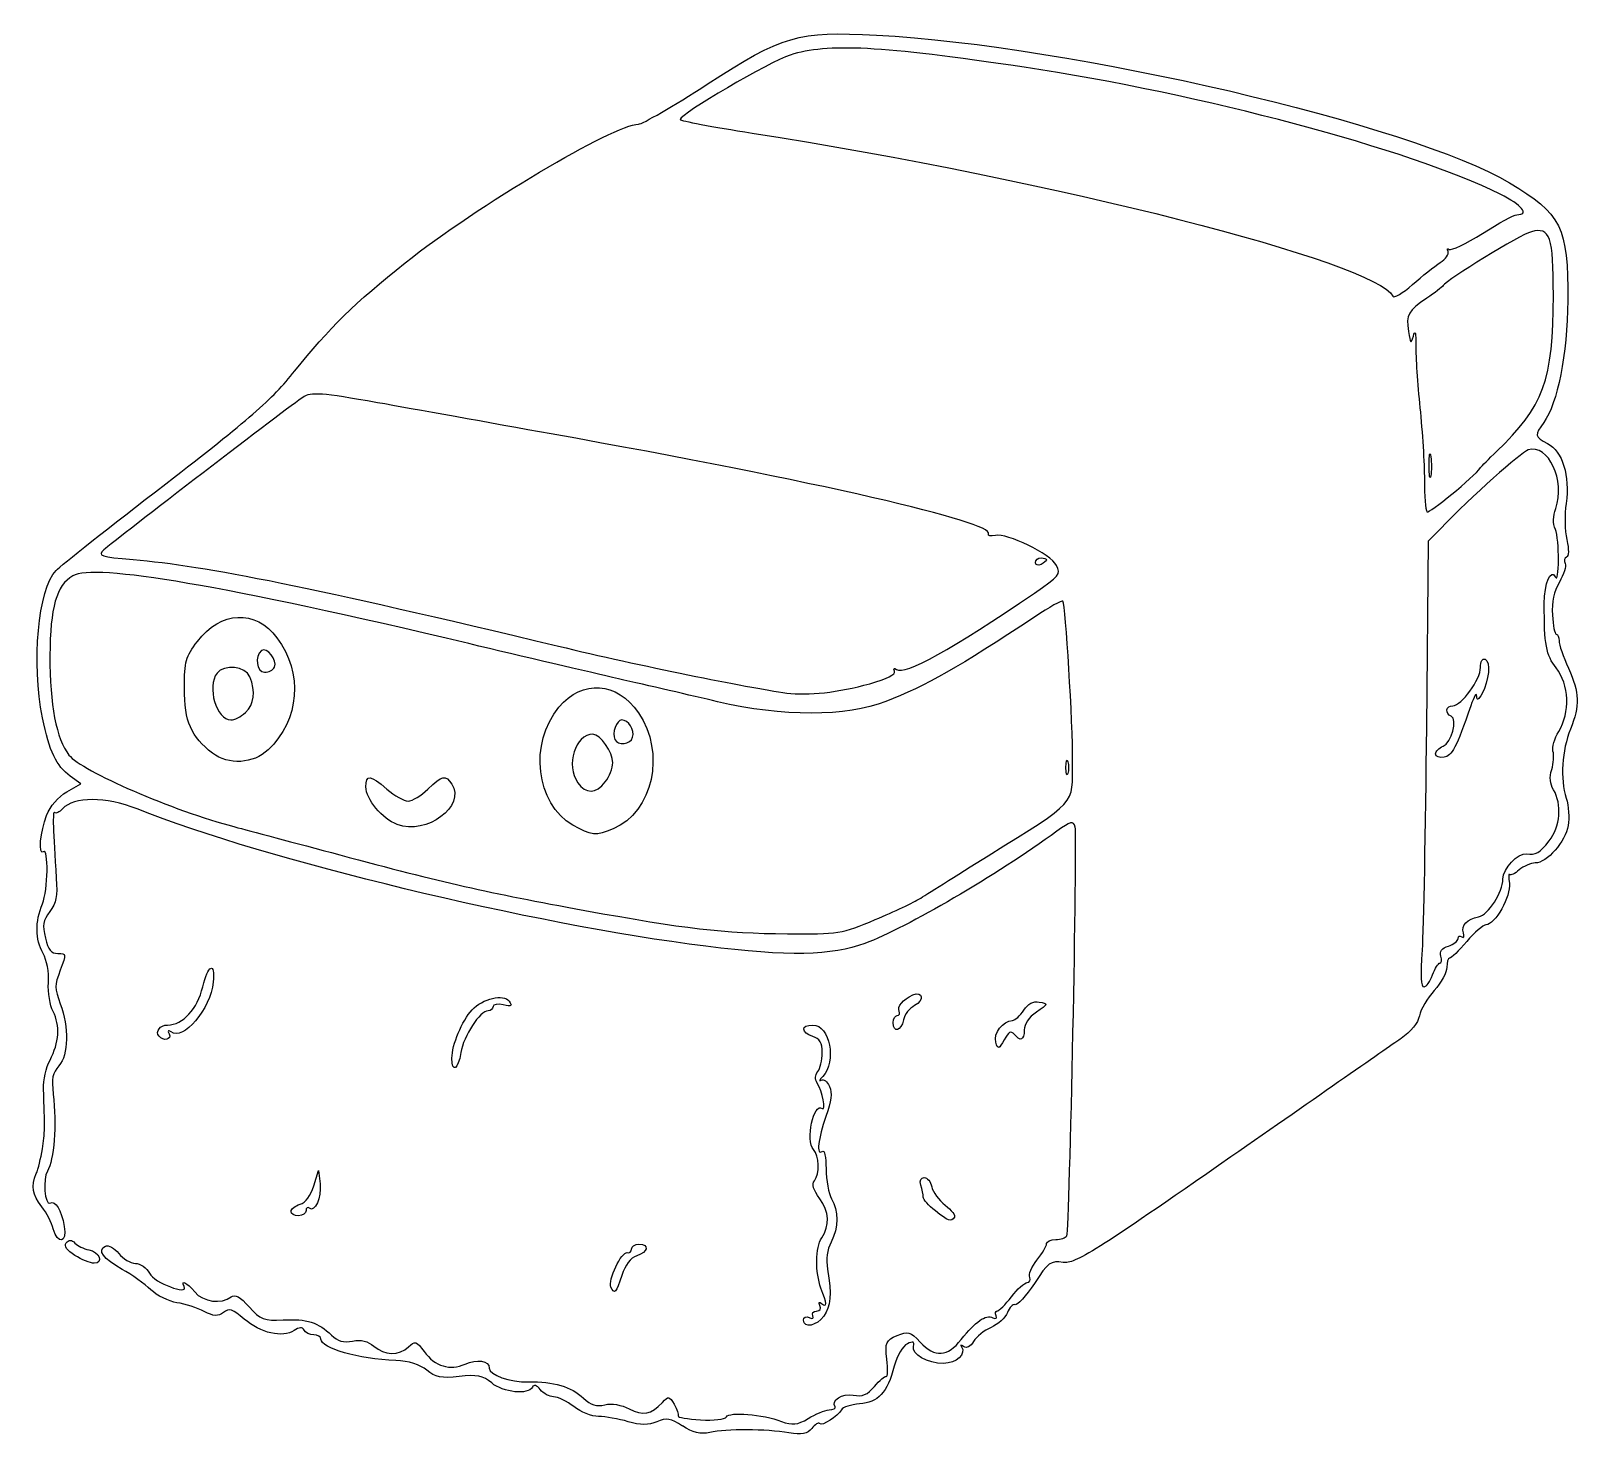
# Model space of a CAD drawing. Extents: x 12.18 to 20.2, y 428.71 to 435.98.
import ezdxf

# ---------------------------------------------------------------- set-up
doc = ezdxf.new("R2010")
doc.units = 0
doc.layers.add('Image', color=7, linetype='CONTINUOUS')

msp = doc.modelspace()

# ---------------------------------------------------------------- linework, layer by layer
at = {"layer": 'Image', "color": 7}
for points in [[(19.480019, 434.784281)], [(19.422616, 433.736679)], [(19.68886, 433.722997)], [(17.384179, 433.231517)], [(13.444132, 432.690153)], [(16.527147, 432.604229)], [(13.293443, 432.454726)], [(15.298642, 432.326922)], [(13.123438, 432.244537)], [(19.456441, 432.240162)], [(17.542175, 432.169506)], [(15.156965, 432.095441)], [(14.080361, 431.875004)], [(14.989026, 431.871826)], [(16.555139, 431.382341)], [(19.440662, 431.095956)], [(16.648266, 430.84916)], [(12.846387, 430.778517)], [(17.179076, 430.747341)], [(14.362924, 430.665317)], [(13.530158, 429.871617)], [(16.866115, 429.874005)], [(12.410723, 429.644097)], [(15.185698, 429.480094)], [(16.183343, 429.309287)]]:
    msp.add_lwpolyline(points, close=True, dxfattribs=at)
for points in [[(19.480832, 433.406629), (19.418012, 433.341819), (19.408412, 432.379306)], [(12.368479, 432.043671), (12.441469, 432.085311), (12.387079, 432.125091)], [(13.647808, 430.003705), (13.672498, 430.084065), (13.680198, 430.014705)], [(15.5575, 428.760665), (15.557576, 428.760535)]]:
    msp.add_lwpolyline(points, dxfattribs=at)
for points in [[(15.684744, 435.707684), (16.078626, 435.962627), (16.151443, 435.983772), (16.561276, 435.962222)], [(17.3261, 435.795834), (16.58267, 435.906876), (16.308208, 435.921205), (16.11489, 435.859064)], [(16.561276, 435.962222), (17.57172, 435.909092), (19.330773, 435.498899), (19.838592, 435.197987)], [(16.11489, 435.859064), (16.008157, 435.824754), (15.545464, 435.554264), (15.544681, 435.525717)], [(19.789948, 435.139059), (19.322116, 435.371022), (18.241254, 435.659142), (17.3261, 435.795834)], [(15.328411, 435.501374), (15.349081, 435.501374), (15.509434, 435.594214), (15.684744, 435.707684)], [(15.544681, 435.525717), (15.544489, 435.518817), (15.712103, 435.487057), (15.917151, 435.455187)], [(14.120811, 434.782864), (14.492593, 435.078372), (15.203533, 435.501374), (15.328411, 435.501374)], [(15.917151, 435.455187), (17.47001, 435.213867), (19.149627, 434.786268), (19.234841, 434.610565)], [(19.838592, 435.197987), (20.108485, 435.038061), (20.143832, 434.966632), (20.140345, 434.588221)], [(19.876348, 435.032376), (19.944948, 435.032376), (19.904568, 435.082226), (19.789948, 435.139059)], [(19.699021, 434.935486), (19.783751, 434.988776), (19.863544, 435.032376), (19.876348, 435.032376)], [(20.066028, 434.615192), (20.066616, 434.919109), (20.048828, 434.970446), (19.952066, 434.944436)], [(19.952066, 434.944436), (19.894026, 434.928836), (19.514702, 434.696951), (19.495185, 434.665144)], [(19.52678, 434.852916), (19.53678, 434.845016), (19.61429, 434.882186), (19.699021, 434.935486)], [(19.48, 434.784276), (19.50893, 434.802656), (19.52719, 434.828836), (19.52058, 434.842466)], [(19.52058, 434.842466), (19.51398, 434.856096), (19.51668, 434.860786), (19.52678, 434.852916)], [(13.549484, 434.223593), (13.724329, 434.442119), (13.863442, 434.578297), (14.120811, 434.782864)], [(19.336205, 434.670255), (19.386375, 434.714595), (19.45109, 434.765905), (19.480019, 434.784281)], [(19.234841, 434.610565), (19.240441, 434.599055), (19.286031, 434.625915), (19.336205, 434.670255)], [(19.495185, 434.665144), (19.489885, 434.656444), (19.452185, 434.627254), (19.411455, 434.600244)], [(19.411455, 434.600244), (19.314005, 434.535584), (19.30287, 434.515554), (19.315995, 434.428412)], [(19.772463, 433.807209), (20.015749, 434.038392), (20.065212, 434.174528), (20.066028, 434.615192)], [(20.140345, 434.588221), (20.137745, 434.308034), (20.088225, 434.055713), (20.016475, 433.957295)], [(19.315995, 434.428412), (19.325595, 434.364822), (19.328915, 434.361542), (19.341095, 434.403732)], [(19.341095, 434.403732), (19.350795, 434.437142), (19.354735, 434.421452), (19.353815, 434.353682)], [(19.353815, 434.353682), (19.353066, 434.299382), (19.362715, 434.15501), (19.375255, 434.032845)], [(12.881322, 433.639338), (13.312492, 433.971399), (13.429715, 434.073902), (13.549484, 434.223593)], [(13.590485, 434.086576), (13.530125, 434.047276), (12.617114, 433.347094), (12.561461, 433.29742)], [(13.977826, 434.059056), (13.688823, 434.110986), (13.63396, 434.114876), (13.590485, 434.086576)], [(14.876162, 433.897912), (14.567258, 433.953272), (14.163007, 434.025783), (13.977826, 434.059056)], [(19.375255, 434.032845), (19.387785, 433.910679), (19.398105, 433.743165), (19.398195, 433.66059)], [(20.016475, 433.957295), (19.967875, 433.890625), (19.969085, 433.883905), (20.036075, 433.848544)], [(17.142054, 433.378762), (17.172054, 433.440632), (16.253477, 433.651093), (14.876162, 433.897912)], [(20.078587, 433.511279), (20.130167, 433.655544), (20.039567, 433.848027), (19.935972, 433.814273)], [(20.036075, 433.848544), (20.112835, 433.808024), (20.152803, 433.678817), (20.132145, 433.537943)], [(19.4226, 433.736679), (19.422792, 433.790969), (19.4268, 433.810279), (19.4314, 433.779579)], [(19.4314, 433.779579), (19.4361, 433.748879), (19.4358, 433.704459), (19.431016, 433.680859)], [(19.935972, 433.814273), (19.896742, 433.801493), (19.64513, 433.576138), (19.480832, 433.406629)], [(19.688853, 433.722989), (19.694153, 433.730689), (19.731803, 433.768569), (19.772463, 433.807209)], [(19.410915, 433.49445), (19.421145, 433.48142), (19.654293, 433.673128), (19.68886, 433.722997)], [(19.431016, 433.680859), (19.426116, 433.657259), (19.422416, 433.682359), (19.422616, 433.736679)], [(12.313195, 433.190239), (12.338065, 433.215749), (12.593722, 433.417846), (12.881322, 433.639338)], [(19.398195, 433.66059), (19.398283, 433.57802), (19.403995, 433.503253), (19.410915, 433.49445)], [(20.132145, 433.537943), (20.123345, 433.478163), (20.124745, 433.396727), (20.135145, 433.350138)], [(20.076387, 433.403276), (20.062817, 433.435586), (20.063507, 433.469006), (20.078587, 433.511279)], [(17.176954, 433.371862), (17.153104, 433.366062), (17.137394, 433.369162), (17.142054, 433.378762)], [(17.493585, 433.216016), (17.462835, 433.275026), (17.236585, 433.386388), (17.176954, 433.371862)], [(20.076195, 433.156803), (20.097575, 433.112723), (20.097715, 433.352377), (20.076387, 433.403276)], [(12.561461, 433.29742), (12.526831, 433.26651), (12.542641, 433.26125), (12.712651, 433.24705)], [(20.135145, 433.350138), (20.147355, 433.295898), (20.147015, 433.265058), (20.134145, 433.259588)], [(14.450082, 432.811633), (13.194984, 433.110911), (12.511929, 433.227789), (12.399499, 433.16251)], [(12.712651, 433.24705), (13.089858, 433.21555), (13.646348, 433.102178), (14.914896, 432.798398)], [(17.378798, 433.072541), (17.507944, 433.160571), (17.516744, 433.171571), (17.493585, 433.216016)], [(17.384179, 433.231517), (17.384179, 433.244657), (17.397249, 433.255427), (17.413229, 433.255427)], [(17.413229, 433.221817), (17.397249, 433.214017), (17.384179, 433.218417), (17.384179, 433.231517)], [(17.413229, 433.255427), (17.429209, 433.255427), (17.442279, 433.251127), (17.442279, 433.245727)], [(17.442279, 433.245727), (17.442279, 433.240327), (17.429209, 433.229637), (17.413229, 433.221817)], [(20.019145, 433.019595), (20.019626, 433.123504), (20.053205, 433.2042), (20.076195, 433.156803)], [(20.126745, 433.226378), (20.133445, 433.212668), (20.120145, 433.169278), (20.097335, 433.129938)], [(20.134145, 433.259588), (20.123405, 433.254988), (20.120055, 433.240088), (20.126745, 433.226378)], [(12.243195, 432.427752), (12.185325, 432.711181), (12.220575, 433.095232), (12.313195, 433.190239)], [(12.399499, 433.16251), (12.315509, 433.11374), (12.282492, 432.997987), (12.281691, 432.749455)], [(20.097335, 433.129938), (20.067885, 433.079178), (20.057385, 433.029731), (20.061165, 432.959562)], [(16.665173, 432.677385), (16.705483, 432.645635), (16.955937, 432.784315), (17.378798, 433.072541)], [(17.526932, 433.031493), (17.522732, 433.037293), (17.456262, 433.000193), (17.379147, 432.949063)], [(13.045285, 432.822631), (13.16604, 432.981396), (13.346669, 432.990077), (13.457204, 432.842431)], [(17.577032, 432.19989), (17.577888, 432.394581), (17.540642, 433.012411), (17.526932, 433.031493)], [(20.081075, 432.685431), (20.027915, 432.753181), (20.018095, 432.806148), (20.019145, 433.019595)], [(20.061165, 432.959562), (20.064065, 432.905192), (20.073025, 432.860682), (20.081015, 432.860662)], [(17.379147, 432.949063), (16.987898, 432.689672), (16.818, 432.593053), (16.609503, 432.511376)], [(12.978185, 432.581526), (12.978185, 432.72252), (12.983385, 432.741263), (13.045285, 432.822631)], [(13.444142, 432.690155), (13.461222, 432.725355), (13.404692, 432.797387), (13.377062, 432.775625)], [(13.457204, 432.842431), (13.593612, 432.660224), (13.574267, 432.4154), (13.411314, 432.261617)], [(15.224762, 432.629705), (15.075636, 432.663725), (14.72703, 432.745595), (14.450082, 432.811633)], [(14.914896, 432.798398), (15.332974, 432.698281), (15.890097, 432.583951), (16.096283, 432.555959)], [(20.081015, 432.860662), (20.089015, 432.860642), (20.095535, 432.845102), (20.095535, 432.826132)], [(20.095535, 432.826132), (20.095535, 432.807162), (20.117215, 432.743302), (20.143715, 432.684223)], [(12.281691, 432.749455), (12.280942, 432.493927), (12.314471, 432.318633), (12.380351, 432.234669)], [(13.377062, 432.775625), (13.340152, 432.746555), (13.352292, 432.663103), (13.393422, 432.663103)], [(19.688844, 432.687937), (19.688844, 432.719747), (19.698644, 432.737007), (19.713054, 432.730727)], [(19.713054, 432.730727), (19.742564, 432.717907), (19.733514, 432.620539), (19.696574, 432.553327)], [(13.146683, 432.658169), (13.092433, 432.589039), (13.144083, 432.416306), (13.218973, 432.416306)], [(13.316431, 432.640049), (13.293451, 432.694769), (13.184529, 432.706399), (13.146683, 432.658169)], [(13.293431, 432.454727), (13.339901, 432.496207), (13.348321, 432.564094), (13.316431, 432.640049)], [(13.393422, 432.663103), (13.414102, 432.663103), (13.436922, 432.675273), (13.444132, 432.690153)], [(16.527138, 432.604195), (16.614688, 432.628625), (16.662747, 432.653145), (16.654873, 432.669385)], [(16.654873, 432.669385), (16.647373, 432.684865), (16.651573, 432.688095), (16.665173, 432.677385)], [(19.545082, 432.49034), (19.590012, 432.49034), (19.688844, 432.626177), (19.688844, 432.687937)], [(20.093745, 432.357229), (20.154045, 432.454909), (20.148455, 432.599562), (20.081075, 432.685431)], [(20.143715, 432.684223), (20.201975, 432.554352), (20.204095, 432.493072), (20.154565, 432.369381)], [(13.123438, 432.244536), (13.011389, 432.330586), (12.978185, 432.407619), (12.978185, 432.581526)], [(14.917373, 432.482586), (15.038353, 432.627985), (15.217037, 432.615365), (15.32853, 432.453546)], [(15.737988, 432.510787), (15.60484, 432.542167), (15.373888, 432.595687), (15.224762, 432.629705)], [(16.096283, 432.555959), (16.206112, 432.541049), (16.364111, 432.558759), (16.527147, 432.604229)], [(19.669044, 432.540377), (19.668852, 432.560367), (19.655164, 432.537877), (19.638734, 432.490337)], [(19.696574, 432.553327), (19.677154, 432.517987), (19.669354, 432.514317), (19.669044, 432.540377)], [(14.989023, 431.871822), (14.797372, 431.982709), (14.760803, 432.294418), (14.917373, 432.482586)], [(16.609503, 432.511376), (16.406874, 432.431996), (16.073287, 432.431776), (15.737988, 432.510787)], [(19.638734, 432.490337), (19.562624, 432.270218), (19.542224, 432.230951), (19.500021, 432.223312)], [(19.536982, 432.43557), (19.503762, 432.44968), (19.509782, 432.49034), (19.545082, 432.49034)], [(12.387079, 432.125091), (12.314069, 432.178481), (12.279052, 432.252148), (12.243195, 432.427752)], [(13.218973, 432.416306), (13.236253, 432.416306), (13.269763, 432.433596), (13.293443, 432.454726)], [(15.242322, 432.416308), (15.215142, 432.416308), (15.190782, 432.347718), (15.206472, 432.315362)], [(15.32853, 432.453546), (15.47082, 432.24703), (15.404, 431.939904), (15.197664, 431.852026)], [(15.298642, 432.326918), (15.310092, 432.364948), (15.277732, 432.416308), (15.242322, 432.416308)], [(19.495142, 432.280546), (19.539242, 432.298386), (19.572222, 432.420598), (19.536982, 432.43557)], [(15.093495, 432.342266), (15.000715, 432.342266), (14.950373, 432.181849), (15.014715, 432.091241)], [(15.195705, 432.194187), (15.195705, 432.249367), (15.131585, 432.342266), (15.093495, 432.342266)], [(15.206472, 432.315362), (15.223252, 432.280772), (15.287162, 432.288792), (15.298642, 432.326922)], [(19.408412, 432.379306), (19.403112, 431.849925), (19.393242, 431.330723), (19.386422, 431.225525)], [(20.064155, 432.254967), (20.058055, 432.275047), (20.071455, 432.321067), (20.093745, 432.357229)], [(20.154565, 432.369381), (20.109925, 432.257881), (20.100945, 432.111682), (20.132555, 432.011061)], [(12.380351, 432.234669), (12.446331, 432.150589), (12.917343, 431.94662), (13.23964, 431.862552)], [(13.411314, 432.261617), (13.334294, 432.188937), (13.20577, 432.181307), (13.123438, 432.244537)], [(19.500021, 432.223312), (19.476051, 432.219012), (19.456441, 432.226612), (19.456441, 432.240162)], [(19.456452, 432.240166), (19.456452, 432.253766), (19.473862, 432.271936), (19.495142, 432.280546)], [(20.057555, 432.159527), (20.067255, 432.191937), (20.070185, 432.234887), (20.064155, 432.254967)], [(15.156975, 432.095467), (15.178285, 432.122617), (15.195705, 432.167037), (15.195705, 432.194187)], [(17.140152, 431.71339), (17.603108, 432.001778), (17.576051, 431.971648), (17.577032, 432.19989)], [(17.542175, 432.169506), (17.542175, 432.203436), (17.546575, 432.217326), (17.551975, 432.200356)], [(17.551975, 432.138656), (17.546575, 432.121686), (17.542175, 432.135556), (17.542175, 432.169506)], [(17.551975, 432.200356), (17.557375, 432.183386), (17.557375, 432.155626), (17.551975, 432.138656)], [(20.067155, 432.054853), (20.047955, 432.087153), (20.045135, 432.117913), (20.057555, 432.159527)], [(13.917487, 432.069609), (13.917487, 432.135589), (13.939237, 432.133349), (14.025847, 432.058449)], [(14.362157, 432.084309), (14.436387, 431.970339), (14.23177, 431.818362), (14.080361, 431.875004)], [(14.238764, 432.058449), (14.312144, 432.129769), (14.330104, 432.133539), (14.362157, 432.084309)], [(15.014715, 432.091241), (15.056475, 432.032431), (15.108725, 432.033991), (15.156965, 432.095441)], [(12.264007, 431.921603), (12.283237, 431.970713), (12.323917, 432.018243), (12.368479, 432.043671)], [(12.733078, 431.955769), (12.571834, 432.019869), (12.404347, 432.020289), (12.347178, 431.956733)], [(14.080361, 431.875006), (14.002361, 431.904186), (13.917487, 432.005594), (13.917487, 432.069609)], [(14.025847, 432.058449), (14.065087, 432.024519), (14.114767, 431.996749), (14.13624, 431.996749)], [(14.13624, 431.996749), (14.15771, 431.996749), (14.20385, 432.024509), (14.238764, 432.058449)], [(20.044525, 431.790356), (20.101795, 431.863336), (20.111765, 431.979816), (20.067155, 432.054853)], [(20.132555, 432.011061), (20.145025, 431.971371), (20.149865, 431.907816), (20.143315, 431.869819)], [(12.247047, 431.733874), (12.220547, 431.713034), (12.232017, 431.839875), (12.264007, 431.921603)], [(12.305438, 431.936853), (12.294708, 431.950523), (12.297638, 431.839633), (12.314538, 431.596885)], [(12.347178, 431.956733), (12.330338, 431.938003), (12.311558, 431.929063), (12.305438, 431.936853)], [(15.677747, 431.244594), (14.768098, 431.359096), (13.407208, 431.687768), (12.733078, 431.955769)], [(13.23964, 431.862552), (13.30888, 431.844492), (13.552901, 431.779432), (13.781917, 431.717978)], [(15.197664, 431.852026), (15.109564, 431.814506), (15.083882, 431.816936), (14.989026, 431.871826)], [(17.495773, 431.840474), (17.178149, 431.609327), (16.722261, 431.342958), (16.500885, 431.259174)], [(17.590003, 431.861764), (17.579893, 431.895344), (17.567243, 431.892484), (17.495773, 431.840474)], [(17.546453, 429.746139), (17.561253, 429.776669), (17.603273, 431.817698), (17.590003, 431.861764)], [(20.143315, 431.869819), (20.128965, 431.786579), (20.031493, 431.676001), (19.972459, 431.676001)], [(12.242847, 431.464237), (12.272027, 431.535527), (12.275427, 431.756231), (12.247047, 431.733874)], [(19.926577, 431.723316), (19.974767, 431.715416), (19.994597, 431.726716), (20.044525, 431.790356)], [(13.781917, 431.717978), (14.315354, 431.57483), (14.549588, 431.52172), (15.050456, 431.430349)], [(16.783804, 431.490295), (16.810434, 431.507495), (16.97079, 431.607889), (17.140152, 431.71339)], [(19.804981, 431.592884), (19.805078, 431.646454), (19.883311, 431.73037), (19.926577, 431.723316)], [(19.972459, 431.676001), (19.949019, 431.676001), (19.911609, 431.659731), (19.889339, 431.639851)], [(12.314538, 431.596885), (12.321038, 431.502995), (12.314625, 431.469902), (12.280888, 431.424127)], [(19.679192, 431.397744), (19.728922, 431.406844), (19.804857, 431.52461), (19.804981, 431.592884)], [(19.839169, 431.616021), (19.833869, 431.622821), (19.833469, 431.602141), (19.838206, 431.570121)], [(19.889339, 431.639851), (19.867059, 431.619971), (19.844489, 431.609251), (19.839169, 431.616021)], [(19.838206, 431.570121), (19.847806, 431.505991), (19.762916, 431.355159), (19.717194, 431.355159)], [(12.246047, 431.207604), (12.205377, 431.281594), (12.204297, 431.369923), (12.242847, 431.464237)], [(15.050456, 431.430349), (15.572588, 431.335099), (15.762384, 431.313162), (16.100014, 431.309041)], [(16.55514, 431.382366), (16.65428, 431.424526), (16.757174, 431.473096), (16.783804, 431.490295)], [(12.280888, 431.424127), (12.245318, 431.375867), (12.241998, 431.355657), (12.258448, 431.287296)], [(16.100014, 431.309041), (16.359553, 431.305841), (16.384951, 431.309951), (16.555139, 431.382341)], [(19.600182, 431.314294), (19.588282, 431.353794), (19.619622, 431.386884), (19.679192, 431.397744)], [(19.717194, 431.355159), (19.702754, 431.355159), (19.657774, 431.316339), (19.617234, 431.268899)], [(12.258448, 431.287296), (12.272958, 431.226966), (12.288858, 431.207086), (12.322598, 431.207086)], [(19.522452, 431.245654), (19.550052, 431.254454), (19.572632, 431.272264), (19.572632, 431.285164)], [(19.617234, 431.268899), (19.576694, 431.221459), (19.536994, 431.182579), (19.529004, 431.182519)], [(19.572632, 431.285164), (19.572632, 431.298064), (19.581232, 431.301834), (19.591782, 431.293564)], [(19.591782, 431.293564), (19.602472, 431.285164), (19.606172, 431.294314), (19.600182, 431.314294)], [(12.273717, 431.055846), (12.276917, 431.111856), (12.266117, 431.171161), (12.246047, 431.207604)], [(12.322598, 431.207086), (12.367108, 431.207086), (12.367198, 431.206443), (12.335128, 431.120706)], [(16.500885, 431.259174), (16.331773, 431.195174), (16.102628, 431.191114), (15.677747, 431.244594)], [(19.386422, 431.225525), (19.377522, 431.088614), (19.380322, 431.034256), (19.396322, 431.034256)], [(19.483112, 431.193624), (19.475912, 431.217624), (19.489012, 431.234954), (19.522452, 431.245654)], [(19.478312, 431.157634), (19.486912, 431.157634), (19.489082, 431.173824), (19.483112, 431.193624)], [(12.335128, 431.120706), (12.304908, 431.039946), (12.304928, 431.028646), (12.335417, 430.947109)], [(13.072733, 431.034249), (13.099433, 431.149564), (13.137673, 431.166931), (13.127073, 431.058929)], [(19.440602, 431.095934), (19.452732, 431.129864), (19.469702, 431.157634), (19.478312, 431.157634)], [(19.514484, 431.135599), (19.514484, 431.109859), (19.485274, 431.056119), (19.449584, 431.01618)], [(19.529004, 431.182519), (19.521004, 431.182454), (19.514484, 431.161339), (19.514484, 431.135599)], [(12.298127, 430.906296), (12.281487, 430.938676), (12.270787, 431.004186), (12.273717, 431.055846)], [(12.890613, 430.83681), (12.969423, 430.83681), (13.046316, 430.92017), (13.072733, 431.034249)], [(13.127073, 431.058929), (13.113373, 430.919465), (12.971275, 430.751855), (12.908587, 430.801227)], [(19.396322, 431.034256), (19.408572, 431.034256), (19.428532, 431.062016), (19.440662, 431.095956)], [(12.335417, 430.947109), (12.381327, 430.824428), (12.377947, 430.683185), (12.327717, 430.625254)], [(14.467007, 430.914719), (14.522917, 430.974269), (14.630605, 430.999689), (14.659723, 430.960199)], [(14.629223, 430.941349), (14.599933, 430.947949), (14.575963, 430.943849), (14.575963, 430.932149)], [(14.659723, 430.960199), (14.677693, 430.935829), (14.671283, 430.931859), (14.629223, 430.941349)], [(16.678646, 430.90805), (16.666956, 430.93216), (16.697806, 430.96896), (16.749296, 430.99232)], [(16.749296, 430.99232), (16.801856, 431.01617), (16.810886, 430.96272), (16.758596, 430.93738)], [(17.323716, 430.913251), (17.345346, 430.947291), (17.372936, 430.961831), (17.404286, 430.955731)], [(17.404286, 430.955731), (17.451106, 430.946631), (17.450836, 430.945671), (17.389026, 430.903331)], [(19.449584, 431.01618), (19.413884, 430.97624), (19.379254, 430.91678), (19.372624, 430.884054)], [(12.282007, 430.655546), (12.329717, 430.746046), (12.335367, 430.833881), (12.298127, 430.906296)], [(14.362929, 430.66527), (14.362929, 430.73297), (14.416169, 430.860574), (14.467007, 430.914719)], [(14.550533, 430.910889), (14.508563, 430.910889), (14.422583, 430.778908), (14.409264, 430.694047)], [(14.575963, 430.932149), (14.575963, 430.920459), (14.564523, 430.910889), (14.550533, 430.910889)], [(16.648236, 430.84915), (16.648236, 430.86951), (16.657436, 430.88617), (16.668746, 430.88617)], [(16.668746, 430.88617), (16.680026, 430.88617), (16.684476, 430.89597), (16.678646, 430.90805)], [(16.758596, 430.93738), (16.732776, 430.92487), (16.706926, 430.89158), (16.701146, 430.86339)], [(17.264876, 430.860701), (17.279146, 430.86113), (17.305626, 430.884781), (17.323716, 430.913251)], [(17.389026, 430.903331), (17.350696, 430.877071), (17.326086, 430.841161), (17.326086, 430.811491)], [(19.372624, 430.884054), (19.365324, 430.847824), (19.328174, 430.802104), (19.277744, 430.767184)], [(12.846373, 430.77855), (12.826503, 430.80388), (12.851473, 430.83681), (12.890613, 430.83681)], [(12.898887, 430.791227), (12.913347, 430.761417), (12.868357, 430.750527), (12.846387, 430.778517)], [(12.908587, 430.801227), (12.893587, 430.813037), (12.890067, 430.809427), (12.898887, 430.791227)], [(16.231728, 430.777302), (16.169358, 430.797252), (16.169028, 430.836792), (16.231247, 430.836792)], [(16.231247, 430.836792), (16.320167, 430.836792), (16.356637, 430.648045), (16.282747, 430.570269)], [(16.701146, 430.86339), (16.689086, 430.8046), (16.648266, 430.79362), (16.648266, 430.84916)], [(17.179076, 430.74735), (17.165656, 430.79192), (17.216616, 430.859241), (17.264876, 430.860701)], [(17.274096, 430.789521), (17.259016, 430.808741), (17.244476, 430.800601), (17.222476, 430.760581)], [(17.326086, 430.811491), (17.326086, 430.757371), (17.305996, 430.748881), (17.274096, 430.789521)], [(16.280148, 430.693182), (16.280148, 430.745812), (16.268858, 430.765432), (16.231728, 430.777302)], [(17.222476, 430.760581), (17.195116, 430.710811), (17.190496, 430.709401), (17.179076, 430.747341)], [(19.277744, 430.767184), (19.232194, 430.735634), (18.83556, 430.459528), (18.39634, 430.153613)], [(12.248117, 430.507468), (12.246317, 430.550258), (12.261637, 430.616891), (12.282007, 430.655546)], [(14.409264, 430.694047), (14.395464, 430.606147), (14.362924, 430.585966), (14.362924, 430.665317)], [(16.257728, 430.595982), (16.270058, 430.611692), (16.280148, 430.655442), (16.280148, 430.693182)], [(12.327717, 430.625254), (12.294897, 430.587394), (12.289507, 430.560234), (12.298827, 430.47952)], [(16.254928, 430.535522), (16.241478, 430.557372), (16.242358, 430.576412), (16.257728, 430.595982)], [(16.282747, 430.570269), (16.265347, 430.551959), (16.261577, 430.543659), (16.274347, 430.551839)], [(16.274347, 430.551839), (16.287127, 430.560039), (16.306637, 430.545139), (16.317717, 430.518759)], [(12.242517, 430.195212), (12.255517, 430.276202), (12.256107, 430.309404), (12.248117, 430.507468)], [(12.298827, 430.47952), (12.317217, 430.320226), (12.303227, 430.136199), (12.268457, 430.080885)], [(16.280538, 430.404601), (16.300818, 430.388631), (16.280057, 430.494651), (16.254928, 430.535522)], [(16.317717, 430.518759), (16.332947, 430.482489), (16.328577, 430.444769), (16.299747, 430.363819)], [(16.234438, 430.192263), (16.192388, 430.236743), (16.236338, 430.439378), (16.280538, 430.404601)], [(16.299747, 430.363819), (16.258657, 430.248426), (16.248887, 430.15815), (16.280157, 430.182779)], [(12.211207, 430.067265), (12.220807, 430.090125), (12.234897, 430.147705), (12.242517, 430.195212)], [(16.240038, 430.030479), (16.269078, 430.067479), (16.265908, 430.158987), (16.234438, 430.192263)], [(16.280157, 430.182779), (16.291897, 430.191979), (16.299767, 430.156129), (16.300137, 430.091689)], [(18.39634, 430.153613), (17.692058, 429.663082), (17.589489, 429.598632), (17.527731, 429.60782)], [(12.239557, 429.89625), (12.190447, 429.9594), (12.183497, 430.001274), (12.211207, 430.067265)], [(12.268457, 430.080885), (12.243587, 430.041285), (12.254777, 429.902028), (12.281767, 429.915228)], [(16.300137, 430.091689), (16.300426, 430.033199), (16.313547, 429.963786), (16.329187, 429.937437)], [(13.576628, 429.908485), (13.605468, 429.917685), (13.632478, 429.953835), (13.647808, 430.003705)], [(13.680198, 430.014705), (13.688198, 429.942235), (13.654388, 429.86505), (13.624798, 429.888357)], [(16.267718, 429.937449), (16.233278, 429.984799), (16.225278, 430.011679), (16.240038, 430.030479)], [(16.791415, 430.008005), (16.783915, 430.032845), (16.790115, 430.047045), (16.808525, 430.047045)], [(16.803175, 429.945945), (16.803175, 429.958605), (16.797875, 429.986535), (16.791415, 430.008005)], [(16.808525, 430.047045), (16.824405, 430.047045), (16.841835, 430.025395), (16.847265, 429.998925)], [(16.847265, 429.998925), (16.852665, 429.972455), (16.884185, 429.929845), (16.917235, 429.904225)], [(12.281767, 429.915228), (12.309997, 429.929038), (12.339937, 429.880268), (12.356077, 429.794165)], [(13.530148, 429.871615), (13.530148, 429.883715), (13.551068, 429.900305), (13.576628, 429.908485)], [(16.277738, 429.734843), (16.320758, 429.800903), (16.317388, 429.869159), (16.267718, 429.937449)], [(16.329187, 429.937437), (16.366347, 429.874827), (16.365267, 429.788696), (16.326387, 429.713044)], [(16.866115, 429.874015), (16.831495, 429.900905), (16.803175, 429.933275), (16.803175, 429.945945)], [(16.917235, 429.904225), (16.950285, 429.878615), (16.971555, 429.850285), (16.964495, 429.841285)], [(12.298967, 429.781825), (12.291467, 429.812365), (12.264757, 429.863855), (12.239557, 429.89625)], [(13.568898, 429.849617), (13.547598, 429.849617), (13.530158, 429.859517), (13.530158, 429.871617)], [(13.607628, 429.875747), (13.607628, 429.861367), (13.590198, 429.849617), (13.568898, 429.849617)], [(13.624798, 429.888357), (13.615398, 429.895757), (13.607628, 429.890157), (13.607628, 429.875747)], [(16.964495, 429.841285), (16.945425, 429.816985), (16.935065, 429.820435), (16.866115, 429.874005)], [(12.356077, 429.794165), (12.372067, 429.708875), (12.319617, 429.697545), (12.298967, 429.781825)], [(17.489553, 429.726289), (17.515553, 429.726289), (17.541163, 429.735189), (17.546453, 429.746139)], [(12.410723, 429.644077), (12.367763, 429.671057), (12.353203, 429.692377), (12.366323, 429.709107)], [(12.366323, 429.709107), (12.379443, 429.725827), (12.394053, 429.725397), (12.410883, 429.707807)], [(12.410883, 429.707807), (12.424643, 429.693397), (12.457013, 429.677757), (12.482813, 429.673067)], [(12.482813, 429.673067), (12.538253, 429.662977), (12.561963, 429.602577), (12.510153, 429.603397)], [(12.656264, 429.571633), (12.556494, 429.627663), (12.525443, 429.670103), (12.568734, 429.691269)], [(12.568734, 429.691269), (12.584564, 429.698969), (12.615614, 429.682269), (12.637744, 429.654069)], [(15.185698, 429.480089), (15.169458, 429.513569), (15.242048, 429.666263), (15.270438, 429.658339)], [(15.270438, 429.658339), (15.282598, 429.654939), (15.292538, 429.663239), (15.292538, 429.676849)], [(15.292538, 429.676849), (15.292538, 429.690419), (15.309968, 429.701529), (15.331278, 429.701529)], [(15.331278, 429.701529), (15.386668, 429.701529), (15.379158, 429.660449), (15.320318, 429.641629)], [(16.274038, 429.474472), (16.243568, 429.554082), (16.245448, 429.685216), (16.277738, 429.734843)], [(16.326387, 429.713044), (16.304827, 429.671114), (16.299157, 429.627364), (16.308117, 429.572003)], [(17.392153, 429.619779), (17.419723, 429.654919), (17.442283, 429.693259), (17.442283, 429.704979)], [(17.442283, 429.704979), (17.442283, 429.716709), (17.463553, 429.726289), (17.489553, 429.726289)], [(12.510153, 429.603397), (12.490623, 429.603703), (12.445883, 429.622027), (12.410723, 429.644097)], [(12.637744, 429.654069), (12.659864, 429.625869), (12.698704, 429.602799), (12.724034, 429.602799)], [(12.724034, 429.602799), (12.749364, 429.602799), (12.782194, 429.579569), (12.796984, 429.551179)], [(15.320318, 429.641629), (15.287868, 429.631249), (15.260888, 429.596059), (15.242588, 429.540234)], [(17.354563, 429.530039), (17.347663, 429.544259), (17.364583, 429.584649), (17.392153, 429.619779)], [(17.527731, 429.60782), (17.463791, 429.61732), (17.450841, 429.607866), (17.378743, 429.498907)], [(12.803859, 429.466004), (12.771899, 429.496454), (12.705489, 429.543994), (12.656264, 429.571633)], [(12.796984, 429.551179), (12.822464, 429.502279), (12.999815, 429.434763), (12.9765, 429.482839)], [(12.9765, 429.482839), (12.95802, 429.520939), (12.98851, 429.505219), (13.03104, 429.454719)], [(15.242588, 429.540234), (15.212548, 429.448614), (15.204888, 429.440514), (15.185698, 429.480094)], [(16.308117, 429.572003), (16.329457, 429.440014), (16.324717, 429.380405), (16.288837, 429.329887)], [(17.259913, 429.429449), (17.290983, 429.469799), (17.327813, 429.503109), (17.341753, 429.503489)], [(17.341753, 429.503489), (17.355703, 429.503868), (17.361463, 429.515809), (17.354563, 429.530039)], [(12.939428, 429.398994), (12.896818, 429.405394), (12.835815, 429.435554), (12.803859, 429.466004)], [(13.03104, 429.454719), (13.07448, 429.403149), (13.170975, 429.389809), (13.219221, 429.428709)], [(13.219221, 429.428709), (13.239191, 429.444819), (13.266161, 429.430109), (13.313141, 429.377559)], [(16.277238, 429.395392), (16.306268, 429.372532), (16.305468, 429.392492), (16.274038, 429.474472)], [(17.186143, 429.356099), (17.195643, 429.356099), (17.228843, 429.389109), (17.259913, 429.429449)], [(17.378743, 429.498907), (17.335313, 429.433277), (17.290493, 429.383518), (17.279153, 429.388338)], [(13.080251, 429.353734), (13.045401, 429.372224), (12.982031, 429.392584), (12.939428, 429.398994)], [(13.179461, 429.348634), (13.151861, 429.326674), (13.129021, 429.327844), (13.080251, 429.353734)], [(13.287666, 429.314514), (13.228466, 429.365774), (13.208796, 429.371974), (13.179461, 429.348634)], [(13.313141, 429.377559), (13.371741, 429.311989), (13.391161, 429.304489), (13.488473, 429.309839)], [(16.231718, 429.331612), (16.225218, 429.345032), (16.233918, 429.356012), (16.251218, 429.356012)], [(16.251218, 429.356012), (16.269978, 429.356012), (16.277008, 429.367452), (16.268738, 429.384502)], [(16.268738, 429.384502), (16.260138, 429.402162), (16.263438, 429.406302), (16.277238, 429.395392)], [(17.239003, 429.347818), (17.228263, 429.320718), (17.190183, 429.286028), (17.154373, 429.270728)], [(17.180643, 429.331699), (17.174143, 429.345119), (17.176543, 429.356099), (17.186143, 429.356099)], [(17.279153, 429.388338), (17.267803, 429.393138), (17.249743, 429.374918), (17.239003, 429.347818)], [(13.545523, 429.254574), (13.487483, 429.214984), (13.371459, 429.241954), (13.287666, 429.314514)], [(13.488473, 429.309839), (13.610161, 429.316539), (13.673065, 429.296729), (13.739196, 429.230939)], [(13.597883, 429.257374), (13.589983, 429.273664), (13.572083, 429.272714), (13.545523, 429.254574)], [(16.288837, 429.329887), (16.252107, 429.278167), (16.183343, 429.264737), (16.183343, 429.309287)], [(16.183428, 429.309292), (16.183428, 429.324312), (16.196958, 429.330002), (16.213488, 429.321912)], [(16.213488, 429.321912), (16.230728, 429.313512), (16.238498, 429.317612), (16.231718, 429.331612)], [(17.000023, 429.208334), (17.073553, 429.302044), (17.12739, 429.339128), (17.163933, 429.321259)], [(17.154373, 429.270728), (17.118563, 429.255438), (17.077743, 429.222848), (17.063673, 429.198318)], [(17.163933, 429.321259), (17.179973, 429.313459), (17.187293, 429.317959), (17.180643, 429.331699)], [(13.647483, 429.232624), (13.626803, 429.232624), (13.604493, 429.243764), (13.597883, 429.257374)], [(13.685073, 429.210584), (13.685073, 429.222704), (13.668163, 429.232624), (13.647483, 429.232624)], [(14.072413, 429.099764), (13.878657, 429.107564), (13.685073, 429.162944), (13.685073, 429.210584)], [(13.739196, 429.230939), (13.770386, 429.199909), (13.803116, 429.190729), (13.848892, 429.200199)], [(13.848892, 429.200199), (13.892132, 429.209099), (13.929202, 429.200235), (13.958838, 429.173789)], [(14.138395, 429.171089), (14.171595, 429.203109), (14.179785, 429.200619), (14.219055, 429.146629)], [(16.615015, 429.106729), (16.605715, 429.195419), (16.608915, 429.202949), (16.667655, 429.229044)], [(16.721151, 429.186068), (16.697131, 429.174748), (16.668991, 429.126328), (16.653731, 429.070099)], [(16.667655, 429.229044), (16.723405, 429.253804), (16.736505, 429.250134), (16.787536, 429.195414)], [(16.752941, 429.174148), (16.759741, 429.196828), (16.750941, 429.200138), (16.721151, 429.186068)], [(16.787536, 429.195414), (16.864016, 429.113404), (16.928609, 429.117334), (17.000023, 429.208334)], [(17.012583, 429.172478), (16.998563, 429.182798), (16.993543, 429.182178), (17.001443, 429.171078)], [(17.063673, 429.198318), (17.048123, 429.171218), (17.028063, 429.161078), (17.012583, 429.172478)], [(13.958838, 429.173789), (14.013768, 429.124769), (14.089185, 429.123629), (14.138395, 429.171089)], [(14.219055, 429.146629), (14.275475, 429.069049), (14.352766, 429.045266), (14.431111, 429.081369)], [(14.431111, 429.081369), (14.491901, 429.109379), (14.556571, 429.098469), (14.556571, 429.060209)], [(16.612015, 429.017569), (16.619115, 429.014669), (16.620515, 429.054749), (16.615015, 429.106729)], [(16.908153, 429.084638), (16.825613, 429.084638), (16.740727, 429.133598), (16.752941, 429.174148)], [(17.001443, 429.171078), (17.027503, 429.134428), (16.973783, 429.084638), (16.908153, 429.084638)], [(14.232811, 429.049634), (14.199031, 429.078374), (14.139201, 429.097074), (14.072413, 429.099764)], [(14.400063, 429.016894), (14.309863, 429.006474), (14.275676, 429.013094), (14.232811, 429.049634)], [(14.568905, 428.983394), (14.524575, 429.020634), (14.490665, 429.027364), (14.400063, 429.016894)], [(14.556571, 429.060209), (14.556571, 429.024139), (14.663296, 428.986859), (14.759925, 428.989179)], [(16.653731, 429.070099), (16.616651, 428.933385), (16.569131, 428.881933), (16.473619, 428.875065)], [(14.779401, 428.961334), (14.759341, 428.919964), (14.628019, 428.933724), (14.568905, 428.983394)], [(14.759925, 428.989179), (14.887881, 428.992279), (14.980383, 428.964749), (15.044134, 428.904689)], [(14.820661, 428.948994), (14.802561, 428.972054), (14.786881, 428.976754), (14.779401, 428.961334)], [(14.889771, 428.911784), (14.867821, 428.911784), (14.836721, 428.928534), (14.820661, 428.948994)], [(16.441218, 428.920459), (16.488008, 428.910959), (16.514598, 428.921859), (16.551005, 428.965449)], [(16.551005, 428.965449), (16.577435, 428.997059), (16.604885, 429.020509), (16.612015, 429.017569)], [(14.994423, 428.860784), (14.958813, 428.888834), (14.911723, 428.911784), (14.889771, 428.911784)], [(15.044134, 428.904689), (15.081354, 428.869619), (15.112984, 428.859859), (15.154832, 428.870529)], [(15.154832, 428.870529), (15.188812, 428.879229), (15.241782, 428.870357), (15.280935, 428.849509)], [(15.280935, 428.849509), (15.351725, 428.811819), (15.395617, 428.820299), (15.452602, 428.882699)], [(15.452602, 428.882699), (15.483442, 428.916469), (15.489462, 428.915519), (15.513832, 428.873099)], [(15.513832, 428.873099), (15.528702, 428.847199), (15.537962, 428.820029), (15.534422, 428.812739)], [(16.347358, 428.859229), (16.322798, 428.890529), (16.385838, 428.931649), (16.441218, 428.920459)], [(16.473619, 428.875065), (16.428859, 428.871865), (16.386629, 428.858265), (16.379779, 428.844875)], [(15.122595, 428.809734), (15.087715, 428.809764), (15.030035, 428.832734), (14.994423, 428.860784)], [(15.275093, 428.782974), (15.226103, 428.797664), (15.157479, 428.809704), (15.122595, 428.809734)], [(15.423929, 428.782815), (15.381229, 428.763845), (15.338739, 428.763895), (15.275093, 428.782974)], [(15.557576, 428.760535), (15.496716, 428.800755), (15.473156, 428.804685), (15.423929, 428.782815)], [(15.534422, 428.812739), (15.530922, 428.805439), (15.583112, 428.796319), (15.650475, 428.792469)], [(15.650475, 428.792469), (15.717845, 428.788569), (15.777898, 428.795669), (15.783932, 428.808079)], [(15.783932, 428.808079), (15.797242, 428.835529), (15.972886, 428.821079), (16.069318, 428.784599)], [(16.069318, 428.784599), (16.125738, 428.763259), (16.152328, 428.766089), (16.207217, 428.799279)], [(16.207217, 428.799279), (16.244617, 428.821899), (16.293397, 428.842139), (16.315628, 428.844279)], [(16.379779, 428.844875), (16.361999, 428.810125), (16.278812, 428.757295), (16.266528, 428.772955)], [(16.315628, 428.844279), (16.337858, 428.846379), (16.352138, 428.853179), (16.347358, 428.859229)], [(15.699169, 428.727165), (15.650959, 428.716265), (15.610049, 428.725965), (15.5575, 428.760665)], [(16.10763, 428.725265), (15.990119, 428.745325), (15.783767, 428.746265), (15.699169, 428.727165)], [(16.226368, 428.748105), (16.204088, 428.719725), (16.174008, 428.713935), (16.10763, 428.725265)], [(16.266528, 428.772955), (16.260828, 428.780155), (16.242768, 428.768955), (16.226368, 428.748105)]]:
    msp.add_open_spline(points, degree=3, dxfattribs=at)

doc.saveas('drawing.dxf')
